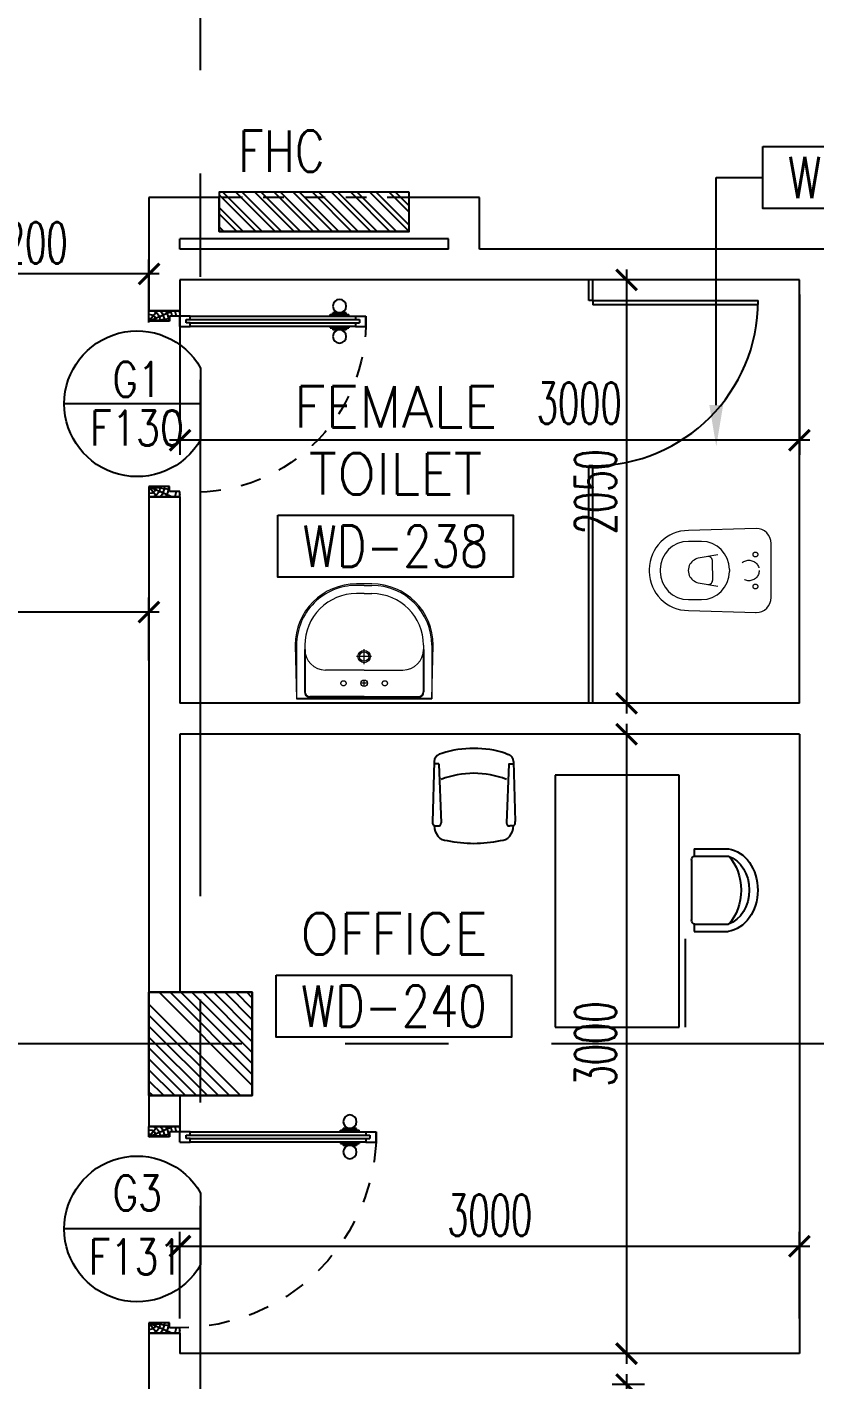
# Model space of a CAD drawing. Extents: x 88852.7 to 88945.7, y 39921.6 to 40001.1.
# Drawn here: x 88919.97 to 88923.79, y 39971.27 to 39977.82 of the extents above; entities that cross this region are included whole.
import ezdxf
from ezdxf.enums import TextEntityAlignment as Align

# ---------------------------------------------------------------- set-up
doc = ezdxf.new("R2010")
doc.units = 0
doc.header["$MEASUREMENT"] = 0
doc.header["$PDMODE"] = 34
for name, pattern in [('CENTERX2', [4, 2.5, -0.5, 0.5, -0.5]), ('DASHED', [0.75, 0.5, -0.25]), ('HIDDEN', [0.375, 0.25, -0.125]), ('HIDDEN2', [0.1875, 0.125, -0.0625])]:
    doc.linetypes.add(name, pattern=pattern)
doc.layers.get('0').update_dxf_attribs({"linetype": 'CONTINUOUS'})
doc.layers.get('DEFPOINTS').update_dxf_attribs({"linetype": 'CONTINUOUS'})
for name, color, linetype in [('A-TILES', 144, 'CONTINUOUS'), ('AXES', 11, 'CENTERX2'), ('COL', 2, 'CONTINUOUS'), ('DIM', 4, 'CONTINUOUS'), ('DOOR', 7, 'CONTINUOUS'), ('DOOR-CR', 4, 'CONTINUOUS'), ('DOOR-NO', 3, 'CONTINUOUS'), ('FHC', 4, 'CONTINUOUS'), ('FIX', 3, 'CONTINUOUS'), ('FMCHAIR', 3, 'CONTINUOUS'), ('FMDESK', 4, 'CONTINUOUS'), ('HAT', 8, 'CONTINUOUS'), ('PART', 5, 'CONTINUOUS'), ('RM-BOX', 4, 'CONTINUOUS'), ('RM-NAME', 2, 'CONTINUOUS'), ('RM-NO', 2, 'CONTINUOUS'), ('WALL', 2, 'CONTINUOUS')]:
    doc.layers.add(name, color=color, linetype=linetype)
doc.styles.add('ROMANS', font='ROMANS.shx', dxfattribs={"width": 0.6})
doc.dimstyles.new('STANDARD in', dxfattribs={"dimtxt": 0.2, "dimasz": 0.1, "dimexe": 0.07, "dimexo": 0.07, "dimgap": 0.05, "dimtad": 1, "dimdec": 0, "dimlfac": 1000, "dimzin": 0, "dimdsep": 46, "dimtxsty": 'ROMANS', "dimblk": 'ARCHTICK', "dimcen": 0.05, "dimdle": 0.05, "dimclrd": 4, "dimclre": 4, "dimclrt": 2, "dimadec": 0, "dimazin": 0, "dimtfac": 1, "dimtdec": 0, "dimtmove": 2, "dimatfit": 3, "dimfxl": 0, "dimtolj": 1, "dimtzin": 0, "dimarcsym": 0})

# ---------------------------------------------------------------- blocks, each defined once
blk = doc.blocks.new('_ARCHTICK')
at = {"color": 0, "linetype": 'ByBlock', "const_width": 0.15}
blk.add_lwpolyline([(-0.5, -0.5), (0.5, 0.5)], dxfattribs=at)
blk = doc.blocks.new('*D202')
at = {"layer": 'DEFPOINTS', "color": 0, "linetype": 'ByBlock'}
for p in [(88923.03007848548, 39971.24956244051), (88922.87276532083, 39969.35956244051), (88923.03007848548, 39969.35956244051)]:
    blk.add_point(p, dxfattribs=at)
at = {"layer": 'DIM', "color": 4, "linetype": 'ByBlock', "lineweight": -2}
for p, q in [((88922.96007848547, 39971.24956244051), (88922.80276532083, 39971.24956244051)), ((88922.87276532083, 39971.29956244052), (88922.87276532083, 39969.30956244051)), ((88922.96007848547, 39969.35956244051), (88922.80276532083, 39969.35956244051))]:
    blk.add_line(p, q, dxfattribs=at)
at = {"layer": 'DIM', "color": 4, "linetype": 'ByBlock', "lineweight": -2, "xscale": 0.1, "yscale": 0.1, "zscale": 0.1}
for p, rotation in [((88922.87276532083, 39971.24956244051), 90), ((88922.87276532083, 39969.35956244051), 270)]:
    blk.add_blockref('_ARCHTICK', p, dxfattribs=dict(at, rotation=rotation))
at = {"layer": 'DIM', "color": 2, "linetype": 'ByBlock', "insert": (88922.72276532082, 39970.30456244053), "char_height": 0.2, "attachment_point": 5, "rotation": 90, "style": 'ROMANS'}
blk.add_mtext('\\A1;1890', dxfattribs=at)
blk = doc.blocks.new('*D198')
at = {"layer": 'DEFPOINTS', "color": 0, "linetype": 'ByBlock'}
for p in [(88923.71025844979, 39974.39956244051), (88922.87276532083, 39971.39956244051), (88923.71025844979, 39971.39956244051)]:
    blk.add_point(p, dxfattribs=at)
at = {"layer": 'DIM', "color": 4, "linetype": 'ByBlock', "lineweight": -2}
for p, q in [((88923.64025844978, 39974.39956244051), (88922.80276532083, 39974.39956244051)), ((88922.87276532083, 39974.44956244052), (88922.87276532083, 39971.34956244051)), ((88923.64025844978, 39971.39956244051), (88922.80276532083, 39971.39956244051))]:
    blk.add_line(p, q, dxfattribs=at)
at = {"layer": 'DIM', "color": 4, "linetype": 'ByBlock', "lineweight": -2, "xscale": 0.1, "yscale": 0.1, "zscale": 0.1}
for p, rotation in [((88922.87276532083, 39974.39956244051), 90), ((88922.87276532083, 39971.39956244051), 270)]:
    blk.add_blockref('_ARCHTICK', p, dxfattribs=dict(at, rotation=rotation))
at = {"layer": 'DIM', "color": 2, "linetype": 'ByBlock', "insert": (88922.72276532082, 39972.89956244053), "char_height": 0.2, "attachment_point": 5, "rotation": 90, "style": 'ROMANS'}
blk.add_mtext('\\A1;3000', dxfattribs=at)
blk = doc.blocks.new('*D197')
at = {"layer": 'DEFPOINTS', "color": 0, "linetype": 'ByBlock'}
for p in [(88923.1000744295, 39976.59956244052), (88922.87276532083, 39974.54956244052), (88923.1000744295, 39974.54956244052)]:
    blk.add_point(p, dxfattribs=at)
at = {"layer": 'DIM', "color": 4, "linetype": 'ByBlock', "lineweight": -2}
for p, q in [((88922.87276532083, 39976.64956244052), (88922.87276532083, 39974.49956244051)), ((88923.0300744295, 39976.59956244052), (88922.80276532083, 39976.59956244052)), ((88923.0300744295, 39974.54956244052), (88922.80276532083, 39974.54956244052))]:
    blk.add_line(p, q, dxfattribs=at)
at = {"layer": 'DIM', "color": 4, "linetype": 'ByBlock', "lineweight": -2, "xscale": 0.1, "yscale": 0.1, "zscale": 0.1}
for p, rotation in [((88922.87276532083, 39976.59956244052), 90), ((88922.87276532083, 39974.54956244052), 270)]:
    blk.add_blockref('_ARCHTICK', p, dxfattribs=dict(at, rotation=rotation))
at = {"layer": 'DIM', "color": 2, "linetype": 'ByBlock', "insert": (88922.72276532082, 39975.57456244053), "char_height": 0.2, "attachment_point": 5, "rotation": 90, "style": 'ROMANS'}
blk.add_mtext('\\A1;2050', dxfattribs=at)
blk = doc.blocks.new('*D670')
at = {"layer": 'DEFPOINTS', "color": 0, "linetype": 'ByBlock'}
for p in [(88920.71025844979, 39976.59956244052), (88923.71025844979, 39976.59956244052), (88920.71025844979, 39975.82339037202)]:
    blk.add_point(p, dxfattribs=at)
at = {"layer": 'DIM', "color": 4, "linetype": 'ByBlock', "lineweight": -2}
for p, q in [((88920.71025844979, 39976.52956244052), (88920.71025844979, 39975.75339037203)), ((88923.71025844979, 39976.52956244052), (88923.71025844979, 39975.75339037203)), ((88923.7602584498, 39975.82339037202), (88920.66025844979, 39975.82339037202))]:
    blk.add_line(p, q, dxfattribs=at)
at = {"layer": 'DIM', "color": 4, "linetype": 'ByBlock', "lineweight": -2, "xscale": 0.1, "yscale": 0.1, "zscale": 0.1, "rotation": 180}
blk.add_blockref('_ARCHTICK', (88920.71025844979, 39975.82339037202), dxfattribs=at)
at = {"layer": 'DIM', "color": 4, "linetype": 'ByBlock', "lineweight": -2, "xscale": 0.1, "yscale": 0.1, "zscale": 0.1}
blk.add_blockref('_ARCHTICK', (88923.71025844979, 39975.82339037202), dxfattribs=at)
at = {"layer": 'DIM', "color": 2, "linetype": 'ByBlock', "insert": (88922.64392520612, 39976.00277872154), "char_height": 0.2, "attachment_point": 5, "style": 'ROMANS'}
blk.add_mtext('\\A1;3000', dxfattribs=at)
blk = doc.blocks.new('*D199')
at = {"layer": 'DEFPOINTS', "color": 0, "linetype": 'ByBlock'}
for p in [(88923.71025844979, 39971.92015490815), (88920.71025844979, 39971.49956244051), (88923.71025844979, 39971.49956244051)]:
    blk.add_point(p, dxfattribs=at)
at = {"layer": 'DIM', "color": 4, "linetype": 'ByBlock', "lineweight": -2}
for p, q in [((88920.71025844979, 39971.56956244051), (88920.71025844979, 39971.99015490815)), ((88923.71025844979, 39971.56956244051), (88923.71025844979, 39971.99015490815)), ((88920.66025844979, 39971.92015490815), (88923.7602584498, 39971.92015490815))]:
    blk.add_line(p, q, dxfattribs=at)
at = {"layer": 'DIM', "color": 4, "linetype": 'ByBlock', "lineweight": -2, "xscale": 0.1, "yscale": 0.1, "zscale": 0.1, "rotation": 180}
blk.add_blockref('_ARCHTICK', (88920.71025844979, 39971.92015490815), dxfattribs=at)
at = {"layer": 'DIM', "color": 4, "linetype": 'ByBlock', "lineweight": -2, "xscale": 0.1, "yscale": 0.1, "zscale": 0.1}
blk.add_blockref('_ARCHTICK', (88923.71025844979, 39971.92015490815), dxfattribs=at)
at = {"layer": 'DIM', "color": 2, "linetype": 'ByBlock', "insert": (88922.21025844979, 39972.07015490815), "char_height": 0.2, "attachment_point": 5, "style": 'ROMANS'}
blk.add_mtext('\\A1;3000', dxfattribs=at)
blk = doc.blocks.new('WC1')
at = {"layer": 'FIX', "lineweight": 20}
for p, q in [((-210.0000000029686, 203.8204326368286), (-537.9999999286665, 193.8204326393316)), ((-474.9999999413558, 140.8204326525447), (-537.9999999286665, 140.8204326525447)), ((-394.8190632529149, 75.68691823486006), (-490.3663137184049, 60.12952448159922)), ((-137.0000000270957, 0.001240427664015442), (-137.0000000270957, 130.8204326531268)), ((-726.9999998800631, 4.820432680658996), (-726.9999998800631, -4.817951825360069)), ((-673.9999998932763, 4.820432681706734), (-673.9999998932763, -4.817951825360069)), ((-533.6865895071242, 24.24526864886866), (-539.5413532511157, 0.001240431301994249)), ((-539.5413532511157, 0.001240431301994249), (-533.6865895071242, -24.24278778629377)), ((-338.999999976746, 4.820432680950034), (-338.999999976746, -4.817951826087665)), ((-137.0000000270957, -130.8179517899407), (-137.0000000270957, 0.001240427664015442)), ((-490.3663137184049, -60.12704361174838), (-394.8190632529149, -75.6844373869535)), ((-537.9999999286665, -140.8179517899407), (-474.9999999413558, -140.8179517899407)), ((-537.9999999286665, -193.8179517767567), (-210.0000000029395, -203.8179517742537)), ((-213.1572988978296, -203.8179517742828), (-210.0000000035507, -203.8179517742828))]:
    blk.add_line(p, q, dxfattribs=at)
at = {"layer": 'FIX', "linetype": 'Continuous', "lineweight": 20}
blk.add_line((-420.1086438769998, -47.34975640615448), (-420.4314501879271, 44.6286713128502), dxfattribs=at)
at = {"layer": 'FIX', "linetype": 'HIDDEN', "lineweight": 20, "ltscale": 0.05}
for centre in [(-213.1572988978296, 77.50124041197705), (-213.1572988978296, -77.49875954940217)]:
    blk.add_circle(centre, 11.63803426258817, dxfattribs=at)
at = {"layer": 'FIX', "linetype": 'HIDDEN2', "lineweight": 20, "ltscale": 0.3}
blk.add_circle((-245, 0), 49.81065704648448, dxfattribs=at)
at = {"layer": 'FIX', "lineweight": 20}
for centre, radius, start, end in [((-210.0000000088476, 130.8204326550767), 72.9999999817519, 359.9999999983325, 89.99999999833247), ((-537.9999999250576, 4.820432684326079), 188.9999999550255, 90.00000000166753, 180.0000000016675), ((-537.9999999255524, 4.820432684820844), 135.999999967722, 90.00000000166753, 180.0000000016675), ((-474.999999944499, 4.820432684820844), 135.999999967722, 359.9999999983325, 89.99999999833247), ((-473.0448338629503, -6.857746605353896), 68.15291692588886, 128.9241670934087, 152.846818088903), ((-464.3609761304397, -17.61048578153714), 81.97430560104621, 108.4959527768842, 128.924167104086), ((-537.9999999286665, -4.817951825360069), 188.9999999513875, 180, 270), ((-537.9999999286665, -4.817951825360069), 135.9999999645952, 180, 270), ((-473.0448338628339, 6.860227468045196), 68.15291692606822, 207.1531819110969, 231.0758329065913), ((-464.3609761507541, 17.61296664757538), 81.97430559098913, 231.0758329089363, 251.504047235508), ((-474.9999999413558, -4.817951825360069), 135.9999999645952, 270, 0), ((-210.0000000074942, -130.8179517938843), 72.99999998039857, 270.0000000033351, 2.918171642461503e-09)]:
    blk.add_arc(centre, radius, start, end, dxfattribs=at)
at = {"layer": 'FIX', "linetype": 'Continuous', "lineweight": 20}
for centre, start, end in [((-442.6786698182405, 45.53535193303833), 357.6662144383911, 91.61214824291638), ((-442.3558635072841, -45.58543171666679), 268.3878517570836, 2.333785561608914)]:
    blk.add_arc(centre, 22.26568775101992, start, end, dxfattribs=at)
blk = doc.blocks.new('LAV-003')
at = {"layer": 'FIX', "linetype": 'Continuous', "lineweight": 20}
for p, q in [((-327.5000000000582, -285), (-327.5000000000582, -25)), ((327.4999999999418, -285), (327.4999999999418, -25)), ((-5.820766091346741e-11, -165), (-187.5, -165)), ((-5.820766091346741e-11, -165), (187.4999999998836, -165)), ((-287.5000000000582, -284.9999999999854), (-287.5, -264.9999999998545)), ((287.4999999999418, -284.9999999999854), (287.4999999998836, -264.9999999998545)), ((-5.820766091346741e-11, -535), (-37.50000000005821, -535)), ((-5.820766091346741e-11, -575), (-37.50000000005821, -575)), ((-5.820766091346741e-11, -535), (37.49999999994179, -535)), ((-5.820766091346741e-11, -575), (37.49999999994179, -575))]:
    blk.add_line(p, q, dxfattribs=at)
at = {"layer": 'FIX', "linetype": 'ByBlock'}
blk.add_line((-327.5000000000582, -25), (327.4999999999418, -25), dxfattribs=at)
at = {"layer": 'FIX', "linetype": 'ByBlock', "ltscale": 0.3}
for p, q in [((-287.5, -264.999999999709), (-287.4999999997672, -59.99999999749707)), ((-1.164153218269348e-10, -34.99999999755528), (-262.4999999997672, -34.99999999752617)), ((0, -34.99999999755528), (262.4999999996508, -34.99999999752617)), ((287.4999999998836, -264.999999999709), (287.4999999996508, -59.99999999749707))]:
    blk.add_line(p, q, dxfattribs=at)
at = {"layer": 'FIX', "lineweight": 20}
for p, q in [((-15.61226091068238, -100.9398738824166), (15.48742383625358, -100.9398738824166)), ((-2.497108653187752e-08, -85.39003150164353), (-2.497108653187752e-08, -116.4897162631896))]:
    blk.add_line(p, q, dxfattribs=at)
at = {"layer": 'FIX', "linetype": 'DASHED', "lineweight": 20, "ltscale": 0.04}
for p, q in [((-5.820766091346741e-11, -193.8699674672098), (-5.820766091346741e-11, -266.1300325327902)), ((-35.66062099521514, -230.4694115376333), (36.59944407036528, -230.4694115376333))]:
    blk.add_line(p, q, dxfattribs=at)
at = {"layer": 'FIX', "linetype": 'Continuous', "lineweight": 20}
blk.add_lwpolyline([(294.8058491177508, -25.00000000005821), (-1.164153218269348e-10, -25), (-327.5000000000582, -25), (-334.5000000000582, -284.9999999999854, 0.414213562373095), (-37.50000000005821, -582), (-5.820766091346741e-11, -581.9999999982538), (37.49999999994179, -582, 0.414213562373095), (334.4999999999418, -285), (327.4999999999418, -25), (0, -25)], format="xyb", dxfattribs=at)
at = {"layer": 'FIX', "linetype": 'HIDDEN', "lineweight": 20, "ltscale": 0.05}
for centre in [(-100.0000000000582, -100.9398738824166), (99.99999997502891, -100.9398738824166)]:
    blk.add_circle(centre, 12.43987389819046, dxfattribs=at)
at = {"layer": 'FIX', "lineweight": 20}
for centre, radius in [((-2.497108653187752e-08, -100.9398738824166), 15.54984237273808), ((0.4694115375750698, -230), 29.5), ((0.4694115375750698, -230), 22.5)]:
    blk.add_circle(centre, radius, dxfattribs=at)
at = {"layer": 'FIX', "linetype": 'ByBlock', "ltscale": 0.3}
for centre, start, end in [((-262.4999999997672, -59.99999999752617), 90, 180), ((262.4999999996508, -59.99999999752617), 0, 90)]:
    blk.add_arc(centre, 25, start, end, dxfattribs=at)
at = {"layer": 'FIX', "linetype": 'Continuous', "lineweight": 20}
for centre, radius, start, end in [((-187.5, -265), 100, 90, 180), ((187.4999999998836, -265), 100, 0, 90), ((-37.50000000005821, -285), 290, 180, 270), ((-37.50000000005821, -285), 250, 180, 270), ((37.49999999994179, -285), 250, 270, 0), ((37.49999999994179, -285), 290, 270, 0)]:
    blk.add_arc(centre, radius, start, end, dxfattribs=at)
blk = doc.blocks.new('RM1')
at = {"layer": 'RM-BOX'}
blk.add_lwpolyline([(569.8908462408872, -200), (-569.890846240829, -200), (-569.8908462407999, -500), (569.8908462407999, -500)], close=True, dxfattribs=at)
at = {"layer": 'RM-NAME', "style": 'ROMANS'}
for tag, p in [('ROOMNAME1', (-5.820766091346741e-11, 323.8095238095266)), ('ROOMNAME2', (0, 0))]:
    blk.add_attdef(tag, text='', height=200, dxfattribs=at).set_placement(p, align=Align.MIDDLE)
at = {"layer": 'RM-NO', "style": 'ROMANS', "width": 0.8}
blk.add_attdef('ROOMNO', text='', height=200, dxfattribs=at).set_placement((0, -350), align=Align.MIDDLE)
blk = doc.blocks.new('*X99')
at = {"color": 0}
for p, q in [((235128.5557043091, 162738.4989803362), (235579.7906977845, 163189.7339738117)), ((235128.5557043091, 162791.5319889252), (235526.7576891955, 163189.7339738117)), ((235128.5557043091, 162844.5649975142), (235473.7246806065, 163189.7339738117)), ((235128.5557043091, 162897.5980061032), (235420.6916720175, 163189.7339738117)), ((235128.5557043091, 162950.6310146922), (235367.6586634285, 163189.7339738117)), ((235128.5557043091, 163003.6640232812), (235314.6256548395, 163189.7339738117)), ((235128.5557043091, 163056.6970318702), (235261.5926462505, 163189.7339738117)), ((235128.5557043091, 163109.7300404592), (235208.5596376615, 163189.7339738117)), ((235128.5557043091, 163162.7630490482), (235155.5266290726, 163189.7339738117)), ((235185.8567149625, 162689.7339738117), (235628.555704309, 163132.4329631582)), ((235238.8897235515, 162689.7339738117), (235628.555704309, 163079.3999545692)), ((235291.9227321404, 162689.7339738117), (235628.555704309, 163026.3669459802)), ((235344.9557407294, 162689.7339738117), (235628.555704309, 162973.3339373913)), ((235397.9887493184, 162689.7339738117), (235628.555704309, 162920.3009288023)), ((235451.0217579074, 162689.7339738117), (235628.555704309, 162867.2679202133)), ((235504.0547664964, 162689.7339738117), (235628.555704309, 162814.2349116243)), ((235557.0877750854, 162689.7339738117), (235628.555704309, 162761.2019030353)), ((235610.1207836744, 162689.7339738117), (235628.555704309, 162708.1688944463))]:
    blk.add_line(p, q, dxfattribs=at)
blk = doc.blocks.new('COL50')
at = {"layer": 'COL'}
blk.add_lwpolyline([(-249.9999999999709, 250), (-249.9999999999418, -250), (250, -250), (249.9999999999709, 250)], close=True, dxfattribs=at)
blk = doc.blocks.new('CHR2')
for p, q in [((-0.861045204102993, 0.4797777833882719), (-0.2294144186889753, 0.5004913549637422)), ((-0.8360788034042343, 0.4253674070350826), (-0.8360788034042343, 0.4752676738426089)), ((-0.1832506492501125, 0.4685154313920066), (-0.1832506492501125, 0.43574452935718)), ((-0.9473222458036616, 0.386023627477698), (-0.9372849963838235, 0.4200835505034775)), ((-0.8340878427261487, 0.4232861544005573), (-0.21518135513179, 0.3958270000293851)), ((-0.9473779858089983, -0.3860236273612827), (-0.9373407363891602, -0.4200835505034775)), ((-0.8360788034042343, -0.4253674069186673), (-0.836078803287819, -0.4808854728471488)), ((-0.8340878427261487, -0.4232861544005573), (-0.21518135513179, -0.3958269999129698)), ((-0.861045204102993, -0.4797777832718566), (-0.2227941658347845, -0.49861457105726)), ((-0.1832506492501125, -0.4685154312755913), (-0.1832506492501125, -0.4357445292407647))]:
    blk.add_line(p, q)
for centre, radius, start, end in [((-0.8574073691852391, 0.3965276798699051), 0.083332, 92.54038790819287, 163.5800796168672), ((-0.2190895988605917, 0.4660859100986272), 0.0359212547227272, 3.878145934307293, 106.7041122717002), ((-0.2141621434129775, 0.4277414354728535), 0.03193070597046321, 268.1708373558828, 14.51535338585335), ((-0.1842632381012663, 0.3252786759985611), 0.1538923321390005, 359.6455791717208, 90.37548321349595), ((0.4422035510651767, 0), 1.442203552999338, 164.4747882612473, 195.5252117387527), ((-0.8339955033734441, 0.4253674070350826), 0.0020833, 180.0000000000101, 267.4596120918071), ((0.5159671592991799, -0.0002258344320580363), 1.253492111330707, 161.5812478410725, 198.4187521589273), ((-1.746739378082566, 0), 1.746739378120622, 349.2994810781455, 10.70051892185455), ((-0.8574073691852391, -0.3965276798699051), 0.083332, 196.419920383132, 267.4596120918076), ((-0.8339955033734441, -0.4253674069186673), 0.0020833, 92.54038790819293, 179.99999999999), ((-0.2141621434129775, -0.4277414354728535), 0.03193070597046321, 345.4846466141468, 91.82916264411722), ((-0.1842632381012663, -0.3252786758821458), 0.1538923321390005, 269.6202476562404, 0.3544208282792614), ((-0.2147987032076344, -0.4680931250331923), 0.03155132469520468, 255.3205316231511, 359.2330770423051)]:
    blk.add_arc(centre, radius, start, end)
blk = doc.blocks.new('DD1')
at = {"layer": 'DOOR-CR'}
blk.add_line((-307.5848434640793, 0), (352.837500000227, 0), dxfattribs=at)
blk.add_lwpolyline([(-307.5848434640939, -172.8752887996816, 3.820224093621662), (-307.5848434640939, 172.8752887996743)], format="xyb", close=True, dxfattribs=at)
at = {"layer": 'DOOR-NO', "style": 'ROMANS', "width": 0.8}
for tag, p in [('G', (-2.459273673593998e-09, 141.5383747760352)), ('000', (-2.459273673593998e-09, -141.4310470984929))]:
    blk.add_attdef(tag, text='', height=204, dxfattribs=at).set_placement(p, align=Align.MIDDLE)
blk = doc.blocks.new('DOOR-10')
at = {"layer": 'DOOR', "color": 0, "linetype": 'ByBlock'}
for p, q in [((-25.69739139656303, 1099.999999999069), (-75.69739139656303, 1099.999999999069)), ((-75.69739139656303, 1099.999999999069), (-25.69739139656303, 1099.999999999069)), ((-75.69739139656303, 1049.999999999069), (-75.69739139603917, 1099.999999999098)), ((-58.69739139656303, 1049.999999999069), (-75.69739139656303, 1049.999999999069)), ((-42.69739139656303, 1069.999999999069), (-58.69739139656303, 1069.999999999069)), ((-58.69739139656303, 1049.999999999069), (-58.69739139656303, 1069.999999999069)), ((-42.69739139656303, 1049.999999999069), (-42.69739139656303, 1069.999999999069)), ((-25.69739139656303, 1049.999999999069), (-42.69739139656303, 1049.999999999069)), ((-25.69739139656303, 1049.999999999069), (-25.69739139656303, 1099.999999999069)), ((-82.89739139663288, 1005.042457220465), (-91.89739139663288, 1005.042457220465)), ((-91.89739139663288, 1005.042457220465), (-91.89739139663288, 940.2424572204764)), ((-75.69739139656303, 1017.642457220471), (-82.89739139663288, 1017.642457220471)), ((-82.89739139663288, 927.6424572204705), (-82.89739139663288, 1017.642457220471)), ((-82.89739139663288, 1005.042457220465), (-82.89739139663288, 940.2424572204764)), ((-25.69739139656303, 1017.642457220471), (-18.49739139649319, 1017.642457220471)), ((-18.49739139649319, 927.6424572204705), (-18.49739139649319, 1017.642457220471)), ((-18.49739139649319, 1005.042457220465), (-9.497391396493185, 1005.042457220465)), ((-18.49739139649319, 1005.042457220465), (-18.49739139649319, 940.2424572204764)), ((-9.497391396493185, 1005.042457220465), (-9.497391396493185, 940.2424572204764)), ((-82.89739139663288, 940.2424572204764), (-91.89739139663288, 940.2424572204764)), ((-75.69739139656303, 927.6424572204705), (-82.89739139663288, 927.6424572204705)), ((-25.69739139656303, 927.6424572204705), (-18.49739139649319, 927.6424572204705)), ((-18.49739139649319, 940.2424572204764), (-9.497391396493185, 940.2424572204764)), ((-75.69739139534067, 200), (-58.69739139534067, 200)), ((-75.69739139534067, 150), (-75.69739139534067, 200)), ((-58.69739139534067, 200), (-58.69739139534067, 180)), ((-42.69739139534067, 200), (-25.69739139534067, 200)), ((-42.69739139534067, 180), (-42.69739139534067, 200)), ((-25.69739139534067, 200), (-25.69739139534067, 150)), ((-1000.697391395341, 0), (-1000.697391395341, 150)), ((-1000.697391395341, 150), (-975.6973913953407, 150)), ((-1000.697391395341, 150), (-1000.697391395341, 0)), ((-975.6973913953407, 150), (-975.6973913953407, 100)), ((-75.69739139534067, 150), (-25.69739139534067, 150)), ((-58.69739139534067, 180), (-42.69739139534067, 180)), ((-0.6973913953406736, 150), (-25.69739139534067, 150)), ((-25.69739139534067, 150), (-25.69739139534067, 100)), ((-975.6973913953407, 100), (-950.6973913953407, 100)), ((-950.6973913953407, 100), (-950.6973913953407, 0)), ((-50.69739139534067, 100), (-50.69739139534067, 0)), ((-25.69739139534067, 100), (-50.69739139534067, 100)), ((-950.6973913953407, 0), (-1000.697391395341, 0)), ((-50.69739139534067, 0), (-0.6973913953406736, 0))]:
    blk.add_line(p, q, dxfattribs=at)
at = {"layer": 'DOOR', "linetype": 'ByBlock'}
for p, q in [((-75.69739139656303, 1049.999999999069), (-75.69739139534067, 200)), ((-58.69739139534067, 200), (-58.69739139656303, 1049.999999999069)), ((-42.69739139534067, 200), (-42.69739139656303, 1049.999999999069)), ((-25.69739139534067, 200), (-25.69739139656303, 1049.999999999069))]:
    blk.add_line(p, q, dxfattribs=at)
at = {"layer": 'DOOR', "color": 9, "linetype": 'ByBlock'}
for p, q in [((-0.6973913953406736, 0), (-0.6973913953406736, 150)), ((-950.6973913953407, 0), (-1000.697391395341, 113.7099299924448)), ((-950.6973913953407, 0), (-964.0546774388058, 100)), ((-50.69739139534067, 0), (-0.6973913953406736, 113.7099299924448)), ((-50.69739139534067, 0), (-37.34010535187554, 100)), ((-950.6973913953407, 0), (-1000.697391395341, 40.1457343158545)), ((-50.69739139534067, 0), (-0.6973913953406736, 40.1457343158545))]:
    blk.add_line(p, q, dxfattribs=at)
at = {"layer": 'DOOR', "color": 0, "linetype": 'ByBlock'}
for centre in [(-124.2283356115222, 972.6424572204705), (22.83355281845434, 972.6424572204705)]:
    blk.add_circle(centre, 32.39999999998526, dxfattribs=at)
at = {"layer": 'DOOR', "linetype": 'HIDDEN', "ltscale": 0.5}
blk.add_arc((-23.39897476031911, 149.138342134087), 952.2988064575108, 93.14815770431052, 179.9481576940245, dxfattribs=at)
at = {"layer": 'DOOR', "color": 9, "linetype": 'ByBlock'}
for centre, radius, start, end in [((-950.6973913953407, 0), 154.4019578127773, 103.7142292212167, 108.8947114515936), ((-950.6973913953407, 0), 134.4019578127773, 100.7199763555959, 111.8401506085482), ((-50.69739139534067, 0), 134.4019578127773, 68.15984939145177, 79.28002364440412), ((-50.69739139534067, 0), 154.4019578127773, 71.10528854840643, 76.28577077878333), ((-950.6973913953407, 0), 94.40195781277725, 90, 121.981811965689), ((-950.6973913953407, 0), 74.40195781277725, 90, 132.2235735847074), ((-50.69739139534067, 0), 94.40195781277725, 58.01818803431096, 90), ((-50.69739139534067, 0), 74.40195781277725, 47.7764264152926, 90), ((-50.69739139534067, 0), 114.4019578127773, 64.0838418833441, 77.3774258719247), ((-950.6973913953407, 0), 54.40195781277725, 90, 156.7926171089788), ((-950.6973913953407, 0), 34.40195781277725, 90, 180), ((-950.6973913953407, 0), 14.40195781277725, 90, 180), ((-50.69739139534067, 0), 54.40195781277725, 23.20738289102122, 90), ((-50.69739139534067, 0), 34.40195781277725, 0, 90), ((-50.69739139534067, 0), 14.40195781277725, 0, 90)]:
    blk.add_arc(centre, radius, start, end, dxfattribs=at)
blk = doc.blocks.new('DOOR90')
at = {"layer": 'DOOR', "linetype": 'ByBlock'}
for p, q in [((0, 0), (-150, 0)), ((-200, -25), (-1000, -25)), ((-200, -42), (-1000, -41.9999999999709)), ((-200, -58), (-1000, -58)), ((-1000, -75), (-200, -75))]:
    blk.add_line(p, q, dxfattribs=at)
at = {"layer": 'DOOR', "color": 0, "linetype": 'ByBlock'}
for p, q in [((-150, 0), (-150, -25)), ((-150, 0), (0, 0)), ((0, -50), (0, 0)), ((-1050, -25), (-1050, -75)), ((-1050, -75), (-1050, -25)), ((-1000, -25), (-1050, -25)), ((-1020, -42), (-1020, -58)), ((-1000, -41.9999999999709), (-1020, -41.9999999999709)), ((-1000, -58), (-1020, -58)), ((-1000, -25), (-1000, -41.9999999999709)), ((-1000, -58), (-1000, -75)), ((-967.6424572214019, -25), (-967.6424572214019, -17.79999999995925)), ((-877.6424572214019, -17.79999999995925), (-967.6424572214019, -17.79999999995925)), ((-955.042457221396, -17.79999999995925), (-955.042457221396, -8.799999999959255)), ((-955.042457221396, -8.799999999959255), (-890.2424572214077, -8.799999999959255)), ((-955.042457221396, -17.79999999995925), (-890.2424572214077, -17.79999999995925)), ((-890.2424572214077, -17.79999999995925), (-890.2424572214077, -8.799999999959255)), ((-877.6424572214019, -25), (-877.6424572214019, -17.79999999995925)), ((-200, -42), (-200, -25)), ((-200, -25), (-150, -25)), ((-180, -42), (-200, -42)), ((-200, -75), (-200, -58)), ((-200, -58), (-180, -58)), ((-180, -58), (-180, -42)), ((-150, -75), (-150, -25)), ((-150, -25), (-100, -25)), ((-100, -25), (-100, -50)), ((-100, -50), (0, -50)), ((-1000, -75), (-1050.000000000029, -74.99999999947613)), ((-967.6424572214019, -75), (-967.6424572214019, -82.20000000004075)), ((-877.6424572214019, -82.20000000004075), (-967.6424572214019, -82.20000000004075)), ((-955.042457221396, -82.20000000004075), (-955.042457221396, -91.20000000004075)), ((-955.042457221396, -82.20000000004075), (-890.2424572214077, -82.20000000004075)), ((-955.042457221396, -91.20000000004075), (-890.2424572214077, -91.20000000004075)), ((-890.2424572214077, -82.20000000004075), (-890.2424572214077, -91.20000000004075)), ((-877.6424572214019, -75), (-877.6424572214019, -82.20000000004075)), ((-150, -75), (-200, -75)), ((-100, -850), (0, -850)), ((-100, -875), (-100, -850)), ((0, -850), (0, -900)), ((-150, -900), (-150, -875)), ((-150, -875), (-100, -875)), ((0, -900), (-150, -900)), ((-150, -900), (0, -900))]:
    blk.add_line(p, q, dxfattribs=at)
at = {"layer": 'DOOR', "color": 9, "linetype": 'ByBlock'}
for p, q in [((0, -50), (-113.7099299924448, 0)), ((0, -50), (-40.1457343158545, 0)), ((0, -50), (-100, -36.64271395650576)), ((0, -850), (-113.7099299924448, -900)), ((0, -850), (-100, -863.3572860434942)), ((0, -850), (-40.1457343158545, -900))]:
    blk.add_line(p, q, dxfattribs=at)
at = {"layer": 'DOOR', "color": 0, "linetype": 'ByBlock'}
for centre in [(-922.6424572214019, 23.53094421501737), (-922.6424572214019, -123.5309442149592)]:
    blk.add_circle(centre, 32.39999999998526, dxfattribs=at)
at = {"layer": 'DOOR', "color": 9, "linetype": 'ByBlock'}
for centre, radius, start, end in [((0, -50), 74.40195781277725, 137.776426416831, 180), ((0, -50), 54.40195781277725, 113.2073828919768, 180), ((0, -50), 154.4019578127773, 161.1052885492919, 166.2857707775487), ((0, -50), 134.4019578127773, 158.1598493930306, 169.2800236451594), ((0, -50), 114.4019578127773, 154.0838418820621, 167.3774258712913), ((0, -50), 94.40195781277725, 148.0181880330829, 180), ((0, -50), 34.40195781277725, 90, 180), ((0, -50), 14.40195781277725, 90, 180), ((0, -850), 94.40195781277725, 180, 211.9818119669171), ((0, -850), 74.40195781277725, 180, 222.223573583169), ((0, -850), 54.40195781277725, 180, 246.7926171080232), ((0, -850), 34.40195781277725, 180, 270), ((0, -850), 14.40195781277725, 180, 270), ((0, -850), 154.4019578127773, 193.7142292224513, 198.8947114507081), ((0, -850), 134.4019578127773, 190.7199763548406, 201.8401506069695)]:
    blk.add_arc(centre, radius, start, end, dxfattribs=at)
at = {"layer": 'DOOR', "linetype": 'HIDDEN', "ltscale": 0.5}
blk.add_arc((-222.2222222220007, -49.99999999976717), 828.155208510499, 178.2701163782035, 275.0030377050298, dxfattribs=at)
blk = doc.blocks.new('CHR3')
for p, q in [((-0.03895675006788224, 0.4999760000500828), (-0.5582899366272613, 0.4999760000500828)), ((-0.03895675006788224, 0.4999760000500828), (-0.03895675006788224, 0.4117430000333115)), ((-0.05000000004656613, 0.4117430000333115), (-0.558289936510846, 0.4117430000333115)), ((0, 0.3617429999867454), (0, -0.3617429999867454)), ((-0.05000000004656613, -0.4117430000333115), (-0.5582899366272613, -0.4117430000333115)), ((-0.03895675006788224, -0.4108883768785745), (-0.03895675006788224, -0.4999759999336675)), ((-0.03895675006788224, -0.4999759999336675), (-0.5528236823156476, -0.4999759999336675))]:
    blk.add_line(p, q)
for centre, radius, start, end in [((-0.4965020129457116, 0.0003228241112083197), 0.5034590784632926, 97.0495004548534, 263.5769101350911), ((-0.4460437743691728, 0), 0.42676867150225, 105.2489814210795, 254.7510185789245), ((-0.2118696919642389, 2.328306436538696e-10), 0.5380885463929523, 130.0756014784637, 229.9243986024531), ((-0.05000000004656613, 0.3617429999867454), 0.05, 0, 90), ((-0.05000000004656613, -0.3617429999867454), 0.05, 270, 0)]:
    blk.add_arc(centre, radius, start, end)
blk = doc.blocks.new('DESK-O')
for p, q in [((0, 0), (1, 0)), ((0, -1), (0, 0)), ((1, 0), (1, -1)), ((1, -1), (0, -1)), ((1, -1.050000000046566), (0.6500000000232831, -1.050000000046566))]:
    blk.add_line(p, q)
blk = doc.blocks.new('*D786')
at = {"layer": 'DEFPOINTS', "color": 0, "linetype": 'ByBlock'}
for p in [(88919.36025844977, 39976.62922041275), (88920.56025560273, 39976.32406844935), (88919.36025844977, 39976.28117219134)]:
    blk.add_point(p, dxfattribs=at)
at = {"layer": 'DIM', "color": 4, "linetype": 'ByBlock', "lineweight": -2}
for p, q in [((88919.36025844977, 39976.35117219134), (88919.36025844977, 39976.69922041275)), ((88920.56025560273, 39976.39406844935), (88920.56025560273, 39976.69922041275)), ((88920.61025560273, 39976.62922041275), (88919.31025844977, 39976.62922041275))]:
    blk.add_line(p, q, dxfattribs=at)
at = {"layer": 'DIM', "color": 4, "linetype": 'ByBlock', "lineweight": -2, "xscale": 0.1, "yscale": 0.1, "zscale": 0.1, "rotation": 180}
blk.add_blockref('_ARCHTICK', (88919.36025844977, 39976.62922041275), dxfattribs=at)
at = {"layer": 'DIM', "color": 4, "linetype": 'ByBlock', "lineweight": -2, "xscale": 0.1, "yscale": 0.1, "zscale": 0.1}
blk.add_blockref('_ARCHTICK', (88920.56025560273, 39976.62922041275), dxfattribs=at)
at = {"layer": 'DIM', "color": 2, "linetype": 'ByBlock', "insert": (88919.96025702625, 39976.77922041275), "char_height": 0.2, "attachment_point": 5, "style": 'ROMANS'}
blk.add_mtext('\\A1;1200', dxfattribs=at)
blk = doc.blocks.new('*D825')
at = {"layer": 'DEFPOINTS', "color": 0, "linetype": 'ByBlock'}
for p in [(88916.56025844978, 39974.99117816914), (88920.56025560273, 39974.68602620574), (88916.56025844978, 39974.50690176398)]:
    blk.add_point(p, dxfattribs=at)
at = {"layer": 'DIM', "color": 4, "linetype": 'ByBlock', "lineweight": -2}
for p, q in [((88916.56025844978, 39974.57690176398), (88916.56025844978, 39975.06117816914)), ((88920.56025560273, 39974.75602620574), (88920.56025560273, 39975.06117816914)), ((88920.61025560273, 39974.99117816914), (88916.51025844978, 39974.99117816914))]:
    blk.add_line(p, q, dxfattribs=at)
at = {"layer": 'DIM', "color": 4, "linetype": 'ByBlock', "lineweight": -2, "xscale": 0.1, "yscale": 0.1, "zscale": 0.1, "rotation": 180}
blk.add_blockref('_ARCHTICK', (88916.56025844978, 39974.99117816914), dxfattribs=at)
at = {"layer": 'DIM', "color": 4, "linetype": 'ByBlock', "lineweight": -2, "xscale": 0.1, "yscale": 0.1, "zscale": 0.1}
blk.add_blockref('_ARCHTICK', (88920.56025560273, 39974.99117816914), dxfattribs=at)
at = {"layer": 'DIM', "color": 2, "linetype": 'ByBlock', "insert": (88918.56025702626, 39975.14117816914), "char_height": 0.2, "attachment_point": 5, "style": 'ROMANS'}
blk.add_mtext('\\A1;4000', dxfattribs=at)

msp = doc.modelspace()

# ---------------------------------------------------------------- hatches: boundary and pattern name
at = {"layer": 'FHC', "linetype": 'ByBlock', "ltscale": 0.3}
h = msp.add_hatch(dxfattribs=at)
h.set_pattern_fill('ANSI32', color=11, scale=0.175, style=0)
h.set_pattern_definition([(135, (89154.01644073095, 39945.78355710312), (0.04640388251536718, 0.04640388251536719), []), (135, (89153.98550480932, 39945.78355710312), (0.04640388251536718, 0.04640388251536719), [])])
h.paths.add_polyline_path([(88920.90025844976, 39976.83456244052), (88920.90025844976, 39977.02456244052), (88921.82025844978, 39977.02456244052), (88921.82025844978, 39976.83456244052)])
h.paths.add_polyline_path([(88922.03286706297, 39976.4134387151), (88922.03286706297, 39976.83427204843), (88921.77036706296, 39976.83427204843), (88921.77036706296, 39976.4134387151)], flags=9)

# ---------------------------------------------------------------- linework, layer by layer
at = {"layer": 'AXES'}
for p, q in [((88920.81025844975, 39921.61526879654), (88920.81025844975, 40000.42794392369)), ((88945.01025844975, 39972.89956244052), (88876.97025844976, 39972.89956244052))]:
    msp.add_line(p, q, dxfattribs=at)
at = {"layer": 'FHC', "linetype": 'ByBlock', "ltscale": 0.3}
msp.add_lwpolyline([(88921.82025844978, 39977.02456244052), (88920.90025844976, 39977.02456244052), (88920.90025844976, 39976.83456244052), (88921.82025844978, 39976.83456244052)], close=True, dxfattribs=at)
at = {"layer": 'PART', "linetype": 'ByBlock'}
for p, q in [((88922.69025844977, 39976.49956244052), (88922.69025844977, 39976.59956244052)), ((88922.71025844978, 39976.49956244052), (88922.71025844978, 39976.59956244052)), ((88922.71025844978, 39976.49956244052), (88922.69025844977, 39976.49956244052)), ((88922.71025844978, 39976.49956244052), (88923.51025844978, 39976.49956244052)), ((88922.71025844978, 39976.49956244052), (88922.71025844978, 39976.47956244052)), ((88923.51025844978, 39976.47956244052), (88922.71025844978, 39976.47956244052)), ((88922.69025844977, 39974.54956244052), (88922.69025844977, 39975.69956244052)), ((88922.71025844978, 39975.69956244052), (88922.69025844977, 39975.69956244052)), ((88922.71025844978, 39975.69956244052), (88922.69025844977, 39975.69956244052)), ((88922.71025844978, 39974.54956244052), (88922.71025844978, 39975.69956244052))]:
    msp.add_line(p, q, dxfattribs=at)
msp.add_arc((88922.71025844978, 39976.49956244052), 0.8, 270, 7.016477563892661e-15, dxfattribs=at)
at = {"layer": 'RM-NAME', "color": 5, "linetype": 'ByBlock'}
for p, q in [((88923.3072707873, 39977.09635371171), (88923.53291390355, 39977.09635371171)), ((88923.3072707873, 39975.9934955933), (88923.3072707873, 39977.09635371171))]:
    msp.add_line(p, q, dxfattribs=at)
msp.add_solid([(88923.27393745397, 39975.9934955933), (88923.34060412063, 39975.9934955933), (88923.3072707873, 39975.7934955933)], dxfattribs=at)
at = {"layer": 'WALL'}
for p, q in [((88920.56025844978, 39976.99956244052), (88920.56025844978, 39976.44956338953)), ((88920.90025844978, 39976.99956244052), (88920.56025844978, 39976.99956244052)), ((88920.90025844978, 39976.83456244052), (88920.90025844978, 39976.99956244052)), ((88922.16025844977, 39976.99956244052), (88921.82025844978, 39976.99956244052)), ((88921.82025844978, 39976.83456244052), (88921.82025844978, 39976.99956244052)), ((88922.16025844977, 39976.74956244052), (88922.16025844977, 39976.99956244052)), ((88921.82007265033, 39976.83456244052), (88920.90025844978, 39976.83456244052)), ((88920.71025844978, 39976.74956244052), (88920.71025844978, 39976.79956244052)), ((88922.01025844978, 39976.79956244052), (88920.71025844978, 39976.79956244052)), ((88922.01025844978, 39976.74956244052), (88920.71025844978, 39976.74956244052)), ((88922.01025844978, 39976.74956244052), (88922.01025844978, 39976.79956244052)), ((88925.36025844977, 39976.74956244052), (88922.16025844977, 39976.74956244052)), ((88920.71025844978, 39976.59956244052), (88920.71025844978, 39976.44956244052)), ((88923.71025844978, 39976.59956244052), (88920.71025844978, 39976.59956244052)), ((88923.71025844978, 39974.54956244052), (88923.71025844978, 39976.59956244052)), ((88920.71025844978, 39976.44956244052), (88920.56025844978, 39976.44956338953)), ((88920.71025844978, 39975.54956244052), (88920.56025844978, 39975.54956338954)), ((88920.56025844978, 39975.54956338954), (88920.56025844978, 39973.14956244052)), ((88920.71025844978, 39975.54956244052), (88920.71025844978, 39974.54956244052)), ((88923.71025844978, 39974.54956244052), (88920.71025844978, 39974.54956244052)), ((88920.71025844978, 39974.39956244052), (88920.71025844978, 39973.14956244052)), ((88923.71025844978, 39974.39956244052), (88920.71025844978, 39974.39956244052)), ((88923.71025844978, 39974.39956244052), (88923.71025844978, 39971.39956244052)), ((88920.56025844978, 39972.64956244052), (88920.56025844978, 39972.4995624405)), ((88920.71025844978, 39972.64956244052), (88920.71025844978, 39972.4995624405)), ((88920.71025844978, 39972.4995624405), (88920.56025844978, 39972.4995624405)), ((88920.56025844978, 39971.49956244052), (88920.56025844978, 39971.09956338954)), ((88920.71025844978, 39971.49956244052), (88920.56025844978, 39971.49956244052)), ((88920.71025844978, 39971.49956244052), (88920.71025844978, 39971.39956244052)), ((88923.71025844978, 39971.39956244052), (88920.71025844978, 39971.39956244052))]:
    msp.add_line(p, q, dxfattribs=at)
at = {"layer": 'WALL', "color": 250, "linetype": 'HIDDEN', "ltscale": 0.25}
msp.add_line((88921.8133620718, 39976.99956244052), (88920.8933620718, 39976.99956244052), dxfattribs=at)
at = {"layer": 'WALL', "linetype": 'ByBlock', "ltscale": 0.3}
msp.add_lwpolyline([(88920.56025844978, 39973.14956244051), (88921.06025844978, 39973.14956244051), (88921.06025844978, 39972.64956244051), (88920.56025844978, 39972.64956244051)], close=True, dxfattribs=at)

# ---------------------------------------------------------------- block references
at = {"layer": 'A-TILES', "linetype": 'ByBlock', "ltscale": 0.3, "xscale": 0.001000000003841706, "yscale": 0.000999999996565748, "zscale": 0.001, "rotation": 180}
msp.add_blockref('LAV-003', (88921.60225844508, 39974.5455624437), dxfattribs=at)
at = {"layer": 'COL', "xscale": 0.001, "yscale": 0.001, "zscale": 0.001}
msp.add_blockref('COL50', (88920.81025844978, 39972.89956244052), dxfattribs=at)
at = {"layer": 'DOOR', "color": 0, "linetype": 'ByBlock', "xscale": -0.001, "yscale": 0.001, "zscale": 0.001}
msp.add_blockref('DOOR90', (88920.56025844978, 39976.44956338953), dxfattribs=at)
at = {"layer": 'DOOR', "color": 0, "linetype": 'ByBlock', "ltscale": 0.3, "xscale": -0.001, "yscale": 0.001, "zscale": 0.001, "rotation": 270}
msp.add_blockref('DOOR-10', (88920.56025844978, 39972.5002598319), dxfattribs=at)
at = {"layer": 'DOOR-NO'}
ref = msp.add_blockref('DD1', (88920.50267360632, 39976.00009093356), dxfattribs=dict(at, xscale=-0.001, yscale=0.001, zscale=0.001))
ref.add_attrib('G', 'G1', dxfattribs={"height": 0.17, "style": 'ROMANS', "width": 0.8}).set_placement((88920.50267360632, 39976.1180395792), align=Align.MIDDLE)
ref.add_attrib('000', 'F130', dxfattribs={"height": 0.17, "style": 'ROMANS', "width": 0.8}).set_placement((88920.50267360632, 39975.88223172764), align=Align.MIDDLE)
ref = msp.add_blockref('DD1', (88920.50267360632, 39972.00383369174), dxfattribs=dict(at, xscale=-0.001, yscale=0.001, zscale=0.001))
ref.add_attrib('G', 'G3', dxfattribs={"height": 0.17, "style": 'ROMANS', "width": 0.8}).set_placement((88920.50387576733, 39972.17790193248), align=Align.MIDDLE)
ref.add_attrib('000', 'F131', dxfattribs={"height": 0.17, "style": 'ROMANS', "width": 0.8}).set_placement((88920.4956170708, 39971.8684136737), align=Align.MIDDLE)
at = {"layer": 'FIX', "xscale": 0.001000000003841706, "yscale": 0.000999999996565748, "zscale": 0.001}
msp.add_blockref('WC1', (88923.71025844455, 39975.19256244357), dxfattribs=at)
at = {"layer": 'FMCHAIR', "xscale": 0.46, "yscale": 0.4, "zscale": 0.34, "rotation": 270}
msp.add_blockref('CHR2', (88922.13341344197, 39973.87107322572), dxfattribs=at)
at = {"layer": 'FMCHAIR', "xscale": -0.32, "yscale": 0.4, "zscale": 0.36}
msp.add_blockref('CHR3', (88923.18802857504, 39973.64480713423), dxfattribs=at)
at = {"layer": 'FMDESK', "xscale": -1.22, "yscale": 0.6, "zscale": 0.58, "rotation": 90}
msp.add_blockref('DESK-O', (88922.52802857503, 39974.20110719797), dxfattribs=at)
at = {"layer": 'HAT', "xscale": -0.001, "yscale": 0.001, "zscale": 0.001}
msp.add_blockref('*X99', (89156.18881415408, 39809.95982846671), dxfattribs=at)
at = {"layer": 'RM-NAME'}
ref = msp.add_blockref('RM1', (88924.1028047498, 39977.44635371171), dxfattribs=dict(at, xscale=-0.001, yscale=0.001, zscale=0.001))
ref.add_attrib('ROOMNO', 'WD-237', dxfattribs={"layer": 'RM-NO', "height": 0.2, "style": 'ROMANS', "width": 0.8}).set_placement((88924.1028047498, 39977.09635371171), align=Align.MIDDLE)
ref.add_attrib('ROOMNAME2', 'W.C.', dxfattribs={"height": 0.2, "style": 'ROMANS'}).set_placement((88924.1028047498, 39977.44635371171), align=Align.MIDDLE)
ref = msp.add_blockref('RM1', (88921.75375350847, 39975.66086716575), dxfattribs=dict(at, xscale=-0.001, yscale=0.001, zscale=0.001))
ref.add_attrib('ROOMNO', 'WD-238', dxfattribs={"layer": 'RM-NO', "height": 0.2, "style": 'ROMANS', "width": 0.8}).set_placement((88921.75375350847, 39975.31086716575), align=Align.MIDDLE)
ref.add_attrib('ROOMNAME2', 'TOILET', dxfattribs={"height": 0.2, "style": 'ROMANS'}).set_placement((88921.75375350847, 39975.66086716575), align=Align.MIDDLE)
ref.add_attrib('ROOMNAME1', 'FEMALE', dxfattribs={"height": 0.2, "style": 'ROMANS'}).set_placement((88921.75375350847, 39975.98467668955), align=Align.MIDDLE)
ref = msp.add_blockref('RM1', (88921.74612888112, 39973.43298118942), dxfattribs=dict(at, xscale=-0.001, yscale=0.001, zscale=0.001))
ref.add_attrib('ROOMNO', 'WD-240', dxfattribs={"layer": 'RM-NO', "height": 0.2, "style": 'ROMANS', "width": 0.8}).set_placement((88921.74612888112, 39973.08298118942), align=Align.MIDDLE)
ref.add_attrib('ROOMNAME2', 'OFFICE', dxfattribs={"height": 0.2, "style": 'ROMANS'}).set_placement((88921.74612888112, 39973.43298118942), align=Align.MIDDLE)

# ---------------------------------------------------------------- texts
at = {"layer": 'WALL', "style": 'ROMANS', "width": 0.8}
msp.add_text('FHC', height=0.2, dxfattribs=at).set_placement((88920.99229836515, 39977.12404576439))

# ---------------------------------------------------------------- dimensions: what is measured, and where the dimension line sits
at = {"layer": 'DIM', "linetype": 'ByBlock', "ltscale": 0.3}
for base, p1, p2, angle, picture, middle in [((88919.36025844977, 39976.62922041275), (88920.56025560273, 39976.32406844935), (88919.36025844977, 39976.28117219134), 180, '*D786', (88919.96025702625, 39976.77922041275)), ((88922.87276532083, 39974.54956244052), (88923.1000744295, 39976.59956244052), (88923.1000744295, 39974.54956244052), 90, '*D197', (88922.72276532082, 39975.57456244053)), ((88916.56025844978, 39974.99117816914), (88920.56025560273, 39974.68602620574), (88916.56025844978, 39974.50690176398), 180, '*D825', (88918.56025702626, 39975.14117816914)), ((88922.87276532083, 39971.39956244051), (88923.71025844979, 39974.39956244051), (88923.71025844979, 39971.39956244051), 90, '*D198', (88922.72276532082, 39972.89956244053)), ((88923.71025844979, 39971.92015490815), (88920.71025844979, 39971.49956244051), (88923.71025844979, 39971.49956244051), 180, '*D199', (88922.21025844979, 39972.07015490815)), ((88922.87276532083, 39969.35956244051), (88923.03007848548, 39971.24956244051), (88923.03007848548, 39969.35956244051), 90, '*D202', (88922.72276532082, 39970.30456244053))]:
    dim = msp.add_linear_dim(base=base, p1=p1, p2=p2, angle=angle, dimstyle='STANDARD in', dxfattribs=at)
    dim.commit()
    dim.dimension.update_dxf_attribs({"geometry": picture, "text_midpoint": middle})
dim = msp.add_linear_dim(base=(88920.71025844979, 39975.82339037202), p1=(88923.71025844979, 39976.59956244052), p2=(88920.71025844979, 39976.59956244052), angle=180, dimstyle='STANDARD in', dxfattribs=at)
dim.commit()
dim.dimension.update_dxf_attribs({"geometry": '*D670', "text_midpoint": (88922.64392520612, 39976.00277872154), "dimtype": 160})

doc.saveas('drawing.dxf')
